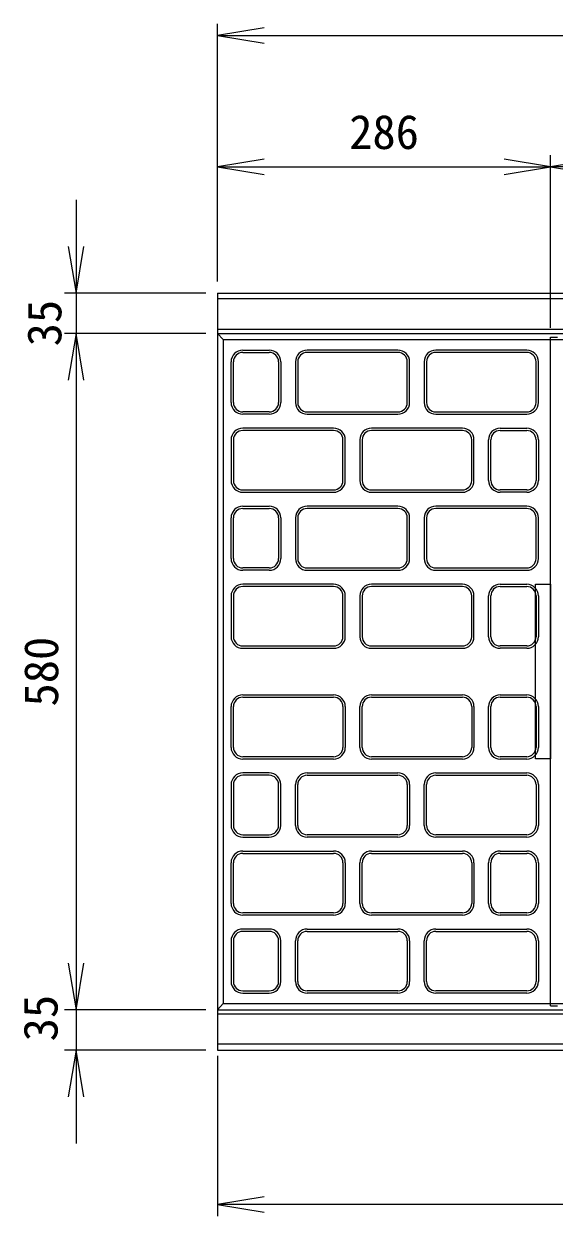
# Model space of a CAD drawing. Units: millimetres at full size, sheet at 1:20. Extents: x 0 to 8400, y 0 to 5940.
# Drawn here: x 6723 to 7178, y 3141 to 4165 of the extents above; entities that cross this region are included whole.
import ezdxf
from ezdxf.enums import TextEntityAlignment as Align

# ---------------------------------------------------------------- set-up
doc = ezdxf.new("R2010")
doc.units = ezdxf.units.MM
doc.header["$LTSCALE"] = 20
for name, color, linetype, lineweight in [('1', 7, 'Continuous', 9), ('_1-9_20-FRAME', 2, 'Continuous', 13), ('CON2(細線）', 6, 'Continuous', 13), ('CON（太線）', 1, 'Continuous', 25), ('TEXT(太線）', 3, 'Continuous', 25), ('寸法線', 7, 'Continuous', 9), ('構造物-寸法', 7, 'Continuous', 9)]:
    doc.layers.add(name, color=color, linetype=linetype, lineweight=lineweight)
doc.styles.add('ＭＳ ゴシック', font='')
doc.styles.get('ＭＳ ゴシック').set_extended_font_data('MS Gothic')

# ---------------------------------------------------------------- blocks, each defined once
blk = doc.blocks.new('open_arrow')
at = {"color": 0, "linetype": 'Continuous', "lineweight": -2}
blk.add_lwpolyline([(7.5, 1.25), (0, 0), (7.5, -1.25)], dxfattribs=at)

msp = doc.modelspace()

# ---------------------------------------------------------------- linework, layer by layer
at = {"layer": '1'}
for p, q in [((6767.58, 4013.43), (6767.58, 3818.65)), ((6878.96, 3933.43), (6757.58, 3933.43)), ((7888.96, 3928.36), (6888.96, 3928.36)), ((6878.96, 3898.65), (6757.58, 3898.65)), ((7888.96, 3288.49), (6888.96, 3288.49))]:
    msp.add_line(p, q, dxfattribs=at)
at = {"layer": '_1-9_20-FRAME', "lineweight": 25}
for p, q in [((7174.96, 3321.43), (7174.96, 3895.43)), ((7174.96, 3895.43), (7180.96, 3895.43)), ((7161.96, 3533.43), (7161.96, 3683.43)), ((7161.96, 3683.43), (7174.96, 3683.43)), ((7174.96, 3683.43), (7174.96, 3533.43)), ((7174.96, 3533.43), (7161.96, 3533.43)), ((7174.96, 3321.43), (7180.96, 3321.43))]:
    msp.add_line(p, q, dxfattribs=at)
at = {"layer": 'CON2(細線）'}
for p in [(6893.96, 3893.43), (6888.96, 3318.2)]:
    msp.add_line(p, (6893.96, 3323.42), dxfattribs=at)
at = {"layer": 'CON（太線）'}
for p, q in [((6888.96, 3933.43), (7888.96, 3933.43)), ((6888.96, 3933.43), (6888.96, 3283.43)), ((6888.96, 3283.43), (7888.96, 3283.43))]:
    msp.add_line(p, q, dxfattribs=at)
at = {"layer": 'TEXT(太線）'}
for p, q in [((6893.96, 3893.43), (7883.96, 3893.43)), ((6893.96, 3323.43), (7883.96, 3323.43))]:
    msp.add_line(p, q, dxfattribs=at)
at = {"layer": '寸法線'}
for p, q in [((6888.96, 3902.31), (7888.96, 3902.31)), ((6888.96, 3898.65), (7888.96, 3898.65)), ((6888.96, 3318.2), (7888.96, 3318.2)), ((6888.96, 3314.54), (7888.96, 3314.54))]:
    msp.add_line(p, q, dxfattribs=at)
at = {"layer": '構造物-寸法'}
for p, q in [((6888.96, 3943.43), (6888.96, 4164.54)), ((6888.96, 4154.54), (7888.96, 4154.54)), ((6888.96, 3943.43), (6888.96, 4051.76)), ((7174.96, 3903.43), (7174.96, 4051.76)), ((7174.96, 3905.43), (7174.96, 4051.76)), ((6888.96, 4041.76), (7174.96, 4041.76)), ((7602.96, 4041.76), (7174.96, 4041.76)), ((6878.96, 3898.65), (6757.58, 3898.65)), ((6767.58, 3898.65), (6767.58, 3318.2)), ((6893.96, 3893.43), (6888.96, 3898.65)), ((6910.66, 3884.43), (6933.41, 3884.43)), ((6910.66, 3882.43), (6933.41, 3882.43)), ((7043.91, 3884.43), (6965.91, 3884.43)), ((7043.91, 3882.43), (6965.91, 3882.43)), ((7154.41, 3884.43), (7076.41, 3884.43)), ((7154.41, 3882.43), (7076.41, 3882.43)), ((6900.66, 3839.43), (6900.66, 3874.43)), ((6902.66, 3839.43), (6902.66, 3874.43)), ((6941.41, 3874.43), (6941.41, 3839.43)), ((6943.41, 3874.43), (6943.41, 3839.43)), ((6955.91, 3874.43), (6955.91, 3839.43)), ((6957.91, 3874.43), (6957.91, 3839.43)), ((7051.91, 3839.43), (7051.91, 3874.43)), ((7053.91, 3839.43), (7053.91, 3874.43)), ((7066.41, 3874.43), (7066.41, 3839.43)), ((7068.41, 3874.43), (7068.41, 3839.43)), ((7162.41, 3839.43), (7162.41, 3874.43)), ((7164.41, 3839.43), (7164.41, 3874.43)), ((6933.41, 3831.43), (6910.66, 3831.43)), ((6933.41, 3829.43), (6910.66, 3829.43)), ((6965.91, 3831.43), (7043.91, 3831.43)), ((6965.91, 3829.43), (7043.91, 3829.43)), ((7076.41, 3831.43), (7154.41, 3831.43)), ((7076.41, 3829.43), (7154.41, 3829.43)), ((6988.66, 3817.43), (6910.66, 3817.43)), ((6988.66, 3815.43), (6910.66, 3815.43)), ((7099.16, 3817.43), (7021.16, 3817.43)), ((7099.16, 3815.43), (7021.16, 3815.43)), ((7131.66, 3817.43), (7154.41, 3817.43)), ((7131.66, 3815.43), (7154.41, 3815.43)), ((6900.66, 3807.43), (6900.66, 3772.43)), ((6902.66, 3807.43), (6902.66, 3772.43)), ((6996.66, 3772.43), (6996.66, 3807.43)), ((6998.66, 3772.43), (6998.66, 3807.43)), ((7011.16, 3807.43), (7011.16, 3772.43)), ((7013.16, 3807.43), (7013.16, 3772.43)), ((7107.16, 3772.43), (7107.16, 3807.43)), ((7109.16, 3772.43), (7109.16, 3807.43)), ((7121.66, 3772.43), (7121.66, 3807.43)), ((7123.66, 3772.43), (7123.66, 3807.43)), ((7162.41, 3807.43), (7162.41, 3772.43)), ((7164.41, 3807.43), (7164.41, 3772.43)), ((6910.66, 3764.43), (6988.66, 3764.43)), ((6910.66, 3762.43), (6988.66, 3762.43)), ((7021.16, 3764.43), (7099.16, 3764.43)), ((7021.16, 3762.43), (7099.16, 3762.43)), ((7154.41, 3764.43), (7131.66, 3764.43)), ((7154.41, 3762.43), (7131.66, 3762.43)), ((6910.66, 3750.43), (6933.41, 3750.43)), ((6910.66, 3748.43), (6933.41, 3748.43)), ((7043.91, 3750.43), (6965.91, 3750.43)), ((7043.91, 3748.43), (6965.91, 3748.43)), ((7154.41, 3750.43), (7076.41, 3750.43)), ((7154.41, 3748.43), (7076.41, 3748.43)), ((6900.66, 3705.43), (6900.66, 3740.43)), ((6902.66, 3705.43), (6902.66, 3740.43)), ((6941.41, 3740.43), (6941.41, 3705.43)), ((6943.41, 3740.43), (6943.41, 3705.43)), ((6955.91, 3740.43), (6955.91, 3705.43)), ((6957.91, 3740.43), (6957.91, 3705.43)), ((7051.91, 3705.43), (7051.91, 3740.43)), ((7053.91, 3705.43), (7053.91, 3740.43)), ((7066.41, 3740.43), (7066.41, 3705.43)), ((7068.41, 3740.43), (7068.41, 3705.43)), ((7162.41, 3705.43), (7162.41, 3740.43)), ((7164.41, 3705.43), (7164.41, 3740.43)), ((6933.41, 3697.43), (6910.66, 3697.43)), ((6933.41, 3695.43), (6910.66, 3695.43)), ((6965.91, 3697.43), (7043.91, 3697.43)), ((6965.91, 3695.43), (7043.91, 3695.43)), ((7076.41, 3697.43), (7154.41, 3697.43)), ((7076.41, 3695.43), (7154.41, 3695.43)), ((6988.66, 3683.43), (6910.66, 3683.43)), ((6988.66, 3681.43), (6910.66, 3681.43)), ((7099.16, 3683.43), (7021.16, 3683.43)), ((7099.16, 3681.43), (7021.16, 3681.43)), ((7131.66, 3683.43), (7154.41, 3683.43)), ((7131.66, 3681.43), (7154.41, 3681.43)), ((6900.66, 3673.43), (6900.66, 3638.43)), ((6902.66, 3673.43), (6902.66, 3638.43)), ((6996.66, 3638.43), (6996.66, 3673.43)), ((6998.66, 3638.43), (6998.66, 3673.43)), ((7011.16, 3673.43), (7011.16, 3638.43)), ((7013.16, 3673.43), (7013.16, 3638.43)), ((7107.16, 3638.43), (7107.16, 3673.43)), ((7109.16, 3638.43), (7109.16, 3673.43)), ((7121.66, 3638.43), (7121.66, 3673.43)), ((7123.66, 3638.43), (7123.66, 3673.43)), ((7162.41, 3673.43), (7162.41, 3638.43)), ((7164.41, 3673.43), (7164.41, 3638.43)), ((6910.66, 3630.43), (6988.66, 3630.43)), ((6910.66, 3628.43), (6988.66, 3628.43)), ((7021.16, 3630.43), (7099.16, 3630.43)), ((7021.16, 3628.43), (7099.16, 3628.43)), ((7154.41, 3630.43), (7131.66, 3630.43)), ((7154.41, 3628.43), (7131.66, 3628.43)), ((6910.66, 3588.42), (6988.66, 3588.42)), ((6910.66, 3586.42), (6988.66, 3586.42)), ((7021.16, 3588.42), (7099.16, 3588.42)), ((7021.16, 3586.42), (7099.16, 3586.42)), ((7131.66, 3588.42), (7154.41, 3588.42)), ((7131.66, 3586.42), (7154.41, 3586.42)), ((6900.66, 3543.42), (6900.66, 3578.42)), ((6902.66, 3543.42), (6902.66, 3578.42)), ((6996.66, 3578.42), (6996.66, 3543.42)), ((6998.66, 3578.42), (6998.66, 3543.42)), ((7011.16, 3543.42), (7011.16, 3578.42)), ((7013.16, 3543.42), (7013.16, 3578.42)), ((7107.16, 3578.42), (7107.16, 3543.42)), ((7109.16, 3578.42), (7109.16, 3543.42)), ((7121.66, 3543.42), (7121.66, 3578.42)), ((7123.66, 3543.42), (7123.66, 3578.42)), ((7162.41, 3578.42), (7162.41, 3543.42)), ((7164.41, 3578.42), (7164.41, 3543.42)), ((6988.66, 3535.42), (6910.66, 3535.42)), ((6988.66, 3533.42), (6910.66, 3533.42)), ((7099.16, 3535.42), (7021.16, 3535.42)), ((7099.16, 3533.42), (7021.16, 3533.42)), ((7154.41, 3535.42), (7131.66, 3535.42)), ((7154.41, 3533.42), (7131.66, 3533.42)), ((6933.41, 3521.42), (6910.66, 3521.42)), ((6965.91, 3521.42), (7043.91, 3521.42)), ((7076.41, 3521.42), (7154.41, 3521.42)), ((6900.66, 3511.42), (6900.66, 3476.42)), ((6902.66, 3511.42), (6902.66, 3476.42)), ((6933.41, 3519.42), (6910.66, 3519.42)), ((6941.41, 3476.42), (6941.41, 3511.42)), ((6943.41, 3476.42), (6943.41, 3511.42)), ((6955.91, 3476.42), (6955.91, 3511.42)), ((6957.91, 3476.42), (6957.91, 3511.42)), ((6965.91, 3519.42), (7043.91, 3519.42)), ((7051.91, 3511.42), (7051.91, 3476.42)), ((7053.91, 3511.42), (7053.91, 3476.42)), ((7066.41, 3476.42), (7066.41, 3511.42)), ((7068.41, 3476.42), (7068.41, 3511.42)), ((7076.41, 3519.42), (7154.41, 3519.42)), ((7162.41, 3511.42), (7162.41, 3476.42)), ((7164.41, 3511.42), (7164.41, 3476.42)), ((6910.66, 3468.42), (6933.41, 3468.42)), ((6910.66, 3466.42), (6933.41, 3466.42)), ((7043.91, 3468.42), (6965.91, 3468.42)), ((7043.91, 3466.42), (6965.91, 3466.42)), ((7154.41, 3468.42), (7076.41, 3468.42)), ((7154.41, 3466.42), (7076.41, 3466.42)), ((6910.66, 3454.42), (6988.66, 3454.42)), ((6910.66, 3452.42), (6988.66, 3452.42)), ((7021.16, 3454.42), (7099.16, 3454.42)), ((7021.16, 3452.42), (7099.16, 3452.42)), ((7131.66, 3454.42), (7154.41, 3454.42)), ((7131.66, 3452.42), (7154.41, 3452.42)), ((6900.66, 3409.42), (6900.66, 3444.42)), ((6902.66, 3409.42), (6902.66, 3444.42)), ((6996.66, 3444.42), (6996.66, 3409.42)), ((6998.66, 3444.42), (6998.66, 3409.42)), ((7011.16, 3409.42), (7011.16, 3444.42)), ((7013.16, 3409.42), (7013.16, 3444.42)), ((7107.16, 3444.42), (7107.16, 3409.42)), ((7109.16, 3444.42), (7109.16, 3409.42)), ((7121.66, 3409.42), (7121.66, 3444.42)), ((7123.66, 3409.42), (7123.66, 3444.42)), ((7162.41, 3444.42), (7162.41, 3409.42)), ((7164.41, 3444.42), (7164.41, 3409.42)), ((6988.66, 3401.42), (6910.66, 3401.42)), ((6988.66, 3399.42), (6910.66, 3399.42)), ((7099.16, 3401.42), (7021.16, 3401.42)), ((7099.16, 3399.42), (7021.16, 3399.42)), ((7154.41, 3401.42), (7131.66, 3401.42)), ((7154.41, 3399.42), (7131.66, 3399.42)), ((6767.58, 3398.2), (6767.58, 3203.43)), ((6933.41, 3387.42), (6910.66, 3387.42)), ((6933.41, 3385.42), (6910.66, 3385.42)), ((6965.91, 3387.42), (7043.91, 3387.42)), ((6965.91, 3385.42), (7043.91, 3385.42)), ((7076.41, 3387.42), (7154.41, 3387.42)), ((7076.41, 3385.42), (7154.41, 3385.42)), ((6900.66, 3377.42), (6900.66, 3342.42)), ((6902.66, 3377.42), (6902.66, 3342.42)), ((6941.41, 3342.42), (6941.41, 3377.42)), ((6943.41, 3342.42), (6943.41, 3377.42)), ((6955.91, 3342.42), (6955.91, 3377.42)), ((6957.91, 3342.42), (6957.91, 3377.42)), ((7051.91, 3377.42), (7051.91, 3342.42)), ((7053.91, 3377.42), (7053.91, 3342.42)), ((7066.41, 3342.42), (7066.41, 3377.42)), ((7068.41, 3342.42), (7068.41, 3377.42)), ((7162.41, 3377.42), (7162.41, 3342.42)), ((7164.41, 3377.42), (7164.41, 3342.42)), ((6910.66, 3334.42), (6933.41, 3334.42)), ((6910.66, 3332.42), (6933.41, 3332.42)), ((7043.91, 3334.42), (6965.91, 3334.42)), ((7043.91, 3332.42), (6965.91, 3332.42)), ((7154.41, 3334.42), (7076.41, 3334.42)), ((7154.41, 3332.42), (7076.41, 3332.42)), ((6878.96, 3318.2), (6757.58, 3318.2)), ((6878.96, 3318.2), (6757.58, 3318.2)), ((6878.96, 3283.43), (6757.58, 3283.43)), ((6888.96, 3278.49), (6888.96, 3140.96)), ((7888.96, 3150.96), (6888.96, 3150.96))]:
    msp.add_line(p, q, dxfattribs=at)
for centre, radius, start, end in [((6910.66, 3874.43), 10, 90, 180), ((6910.66, 3874.43), 8, 90, 180), ((6933.41, 3874.43), 10, 0, 90), ((6933.41, 3874.43), 8, 0, 90), ((6965.91, 3874.43), 10, 90, 180), ((6965.91, 3874.43), 8, 90, 180), ((7043.91, 3874.43), 10, 0, 90), ((7043.91, 3874.43), 8, 0, 90), ((7076.41, 3874.43), 10, 90, 180), ((7076.41, 3874.43), 8, 90, 180), ((7154.41, 3874.43), 10, 0, 90), ((7154.41, 3874.43), 8, 0, 90), ((6910.66, 3839.43), 10, 180, 270), ((6910.66, 3839.43), 8, 180, 270), ((6933.41, 3839.43), 10, 270, 0), ((6933.41, 3839.43), 8, 270, 0), ((6965.91, 3839.43), 10, 180, 270), ((6965.91, 3839.43), 8, 180, 270), ((7043.91, 3839.43), 10, 270, 0), ((7043.91, 3839.43), 8, 270, 0), ((7076.41, 3839.43), 10, 180, 270), ((7076.41, 3839.43), 8, 180, 270), ((7154.41, 3839.43), 10, 270, 0), ((7154.41, 3839.43), 8, 270, 0), ((6910.66, 3807.43), 10, 90, 180), ((6910.66, 3807.43), 8, 90, 180), ((6988.66, 3807.43), 10, 0, 90), ((6988.66, 3807.43), 8, 0, 90), ((7021.16, 3807.43), 10, 90, 180), ((7021.16, 3807.43), 8, 90, 180), ((7099.16, 3807.43), 10, 0, 90), ((7099.16, 3807.43), 8, 0, 90), ((7131.66, 3807.43), 10, 90, 180), ((7131.66, 3807.43), 8, 90, 180), ((7154.41, 3807.43), 10, 0, 90), ((7154.41, 3807.43), 8, 0, 90), ((6910.66, 3772.43), 10, 180, 270), ((6910.66, 3772.43), 8, 180, 270), ((6988.66, 3772.43), 10, 270, 0), ((6988.66, 3772.43), 8, 270, 0), ((7021.16, 3772.43), 10, 180, 270), ((7021.16, 3772.43), 8, 180, 270), ((7099.16, 3772.43), 10, 270, 0), ((7099.16, 3772.43), 8, 270, 0), ((7131.66, 3772.43), 10, 180, 270), ((7131.66, 3772.43), 8, 180, 270), ((7154.41, 3772.43), 10, 270, 0), ((7154.41, 3772.43), 8, 270, 0), ((6910.66, 3740.43), 10, 90, 180), ((6910.66, 3740.43), 8, 90, 180), ((6933.41, 3740.43), 10, 0, 90), ((6933.41, 3740.43), 8, 360, 90), ((6965.91, 3740.43), 10, 90, 180), ((6965.91, 3740.43), 8, 90, 180), ((7043.91, 3740.43), 10, 0, 90), ((7043.91, 3740.43), 8, 0, 90), ((7076.41, 3740.43), 10, 90, 180), ((7076.41, 3740.43), 8, 90, 180), ((7154.41, 3740.43), 10, 0, 90), ((7154.41, 3740.43), 8, 0, 90), ((6910.66, 3705.43), 10, 180, 270), ((6910.66, 3705.43), 8, 180, 270), ((6933.41, 3705.43), 10, 270, 0), ((6933.41, 3705.43), 8, 270, 0), ((6965.91, 3705.43), 10, 180, 270), ((6965.91, 3705.43), 8, 180, 270), ((7043.91, 3705.43), 10, 270, 0), ((7043.91, 3705.43), 8, 270, 0), ((7076.41, 3705.43), 10, 180, 270), ((7076.41, 3705.43), 8, 180, 270), ((7154.41, 3705.43), 10, 270, 0), ((7154.41, 3705.43), 8, 270, 0), ((6910.66, 3673.43), 10, 90, 180), ((6910.66, 3673.43), 8, 90, 180), ((6988.66, 3673.43), 10, 0, 90), ((6988.66, 3673.43), 8, 0, 90), ((7021.16, 3673.43), 10, 90, 180), ((7021.16, 3673.43), 8, 90, 180), ((7099.16, 3673.43), 10, 0, 90), ((7099.16, 3673.43), 8, 0, 90), ((7131.66, 3673.43), 10, 90, 180), ((7131.66, 3673.43), 8, 90, 180), ((7154.41, 3673.43), 10, 0, 90), ((7154.41, 3673.43), 8, 0, 90), ((6910.66, 3638.43), 10, 180, 270), ((6910.66, 3638.43), 8, 180, 270), ((6988.66, 3638.43), 10, 270, 0), ((6988.66, 3638.43), 8, 270, 0), ((7021.16, 3638.43), 10, 180, 270), ((7021.16, 3638.43), 8, 180, 270), ((7099.16, 3638.43), 10, 270, 0), ((7099.16, 3638.43), 8, 270, 360), ((7131.66, 3638.43), 10, 180, 270), ((7131.66, 3638.43), 8, 180, 270), ((7154.41, 3638.43), 10, 270, 0), ((7154.41, 3638.43), 8, 270, 0), ((6910.66, 3578.42), 10, 90, 180), ((6910.66, 3578.42), 8, 90, 180), ((6988.66, 3578.42), 10, 0, 90), ((6988.66, 3578.42), 8, 0, 90), ((7021.16, 3578.42), 10, 90, 180), ((7021.16, 3578.42), 8, 90, 180), ((7099.16, 3578.42), 10, 0, 90), ((7099.16, 3578.42), 8, 0, 90), ((7131.66, 3578.42), 10, 90, 180), ((7131.66, 3578.42), 8, 90, 180), ((7154.41, 3578.42), 10, 0, 90), ((7154.41, 3578.42), 8, 0, 90), ((6910.66, 3543.42), 10, 180, 270), ((6910.66, 3543.42), 8, 180, 270), ((6988.66, 3543.42), 10, 270, 0), ((6988.66, 3543.42), 8, 270, 0), ((7021.16, 3543.42), 10, 180, 270), ((7021.16, 3543.42), 8, 180, 270), ((7099.16, 3543.42), 10, 270, 0), ((7099.16, 3543.42), 8, 270, 0), ((7131.66, 3543.42), 10, 180, 270), ((7131.66, 3543.42), 8, 180, 270), ((7154.41, 3543.42), 10, 270, 0), ((7154.41, 3543.42), 8, 270, 0), ((6910.66, 3511.42), 10, 90, 180), ((6933.41, 3511.42), 10, 0, 90), ((6965.91, 3511.42), 10, 90, 180), ((7043.91, 3511.42), 10, 0, 90), ((7076.41, 3511.42), 10, 90, 180), ((7154.41, 3511.42), 10, 0, 90), ((6910.66, 3511.42), 8, 90, 180), ((6933.41, 3511.42), 8, 0, 90), ((6965.91, 3511.42), 8, 90, 180), ((7043.91, 3511.42), 8, 360, 90), ((7076.41, 3511.42), 8, 90, 180), ((7154.41, 3511.42), 8, 360, 90), ((6910.66, 3476.42), 10, 180, 270), ((6910.66, 3476.42), 8, 180, 270), ((6933.41, 3476.42), 10, 270, 0), ((6933.41, 3476.42), 8, 270, 360), ((6965.91, 3476.42), 10, 180, 270), ((6965.91, 3476.42), 8, 180, 270), ((7043.91, 3476.42), 10, 270, 0), ((7043.91, 3476.42), 8, 270, 0), ((7076.41, 3476.42), 10, 180, 270), ((7076.41, 3476.42), 8, 180, 270), ((7154.41, 3476.42), 10, 270, 0), ((7154.41, 3476.42), 8, 270, 0), ((6910.66, 3444.42), 10, 90, 180), ((6910.66, 3444.42), 8, 90, 180), ((6988.66, 3444.42), 10, 0, 90), ((6988.66, 3444.42), 8, 0, 90), ((7021.16, 3444.42), 10, 90, 180), ((7021.16, 3444.42), 8, 90, 180), ((7099.16, 3444.42), 10, 360, 90), ((7099.16, 3444.42), 8, 360, 90), ((7131.66, 3444.42), 10, 90, 180), ((7131.66, 3444.42), 8, 90, 180), ((7154.41, 3444.42), 10, 360, 90), ((7154.41, 3444.42), 8, 360, 90), ((6910.66, 3409.42), 10, 180, 270), ((6910.66, 3409.42), 8, 180, 270), ((6988.66, 3409.42), 10, 270, 0), ((6988.66, 3409.42), 8, 270, 0), ((7021.16, 3409.42), 10, 180, 270), ((7021.16, 3409.42), 8, 180, 270), ((7099.16, 3409.42), 10, 270, 0), ((7099.16, 3409.42), 8, 270, 0), ((7131.66, 3409.42), 10, 180, 270), ((7131.66, 3409.42), 8, 180, 270), ((7154.41, 3409.42), 10, 270, 0), ((7154.41, 3409.42), 8, 270, 0), ((6910.66, 3377.42), 10, 90, 180), ((6910.66, 3377.42), 8, 90, 180), ((6933.41, 3377.42), 10, 0, 90), ((6933.41, 3377.42), 8, 0, 90), ((6965.91, 3377.42), 10, 90, 180), ((6965.91, 3377.42), 8, 90, 180), ((7043.91, 3377.42), 10, 0, 90), ((7043.91, 3377.42), 8, 0, 90), ((7076.41, 3377.42), 10, 90, 180), ((7076.41, 3377.42), 8, 90, 180), ((7154.41, 3377.42), 10, 0, 90), ((7154.41, 3377.42), 8, 0, 90), ((6910.66, 3342.42), 10, 180, 270), ((6910.66, 3342.42), 8, 180, 270), ((6933.41, 3342.42), 10, 270, 0), ((6933.41, 3342.42), 8, 270, 0), ((6965.91, 3342.42), 10, 180, 270), ((6965.91, 3342.42), 8, 180, 270), ((7043.91, 3342.42), 10, 270, 0), ((7043.91, 3342.42), 8, 270, 0), ((7076.41, 3342.42), 10, 180, 270), ((7076.41, 3342.42), 8, 180, 270), ((7154.41, 3342.42), 10, 270, 0), ((7154.41, 3342.42), 8, 270, 0)]:
    msp.add_arc(centre, radius, start, end, dxfattribs=at)

# ---------------------------------------------------------------- block references
at = {"layer": '1', "xscale": 5.33, "yscale": 5.33}
for p, rotation in [((6767.58, 3933.43), 90), ((6767.58, 3898.65), 270)]:
    msp.add_blockref('open_arrow', p, dxfattribs=dict(at, rotation=rotation))
at = {"layer": '構造物-寸法', "xscale": 5.33, "yscale": 5.33}
for p in [(6888.96, 4154.54), (6888.96, 4041.76), (7174.96, 4041.76), (6888.96, 3150.96)]:
    msp.add_blockref('open_arrow', p, dxfattribs=at)
for p, rotation in [((7174.96, 4041.76), 180), ((6767.58, 3898.65), 270), ((6767.58, 3318.2), 90), ((6767.58, 3318.2), 90), ((6767.58, 3283.43), 270)]:
    msp.add_blockref('open_arrow', p, dxfattribs=dict(at, rotation=rotation))

# ---------------------------------------------------------------- texts
at = {"layer": '1', "style": 'ＭＳ ゴシック'}
msp.add_text('35', height=29.33, rotation=90, dxfattribs=at).set_placement((6740.34, 3907.63), align=Align.MIDDLE_CENTER)
at = {"layer": '構造物-寸法', "style": 'ＭＳ ゴシック'}
msp.add_text('286', height=29.33, dxfattribs=at).set_placement((7031.96, 4071.76), align=Align.MIDDLE_CENTER)
for s, p in [('580', (6737.58, 3608.42)), ('35', (6737.08, 3310.99))]:
    msp.add_text(s, height=29.33, rotation=90, dxfattribs=at).set_placement(p, align=Align.MIDDLE_CENTER)

doc.saveas('drawing.dxf')
